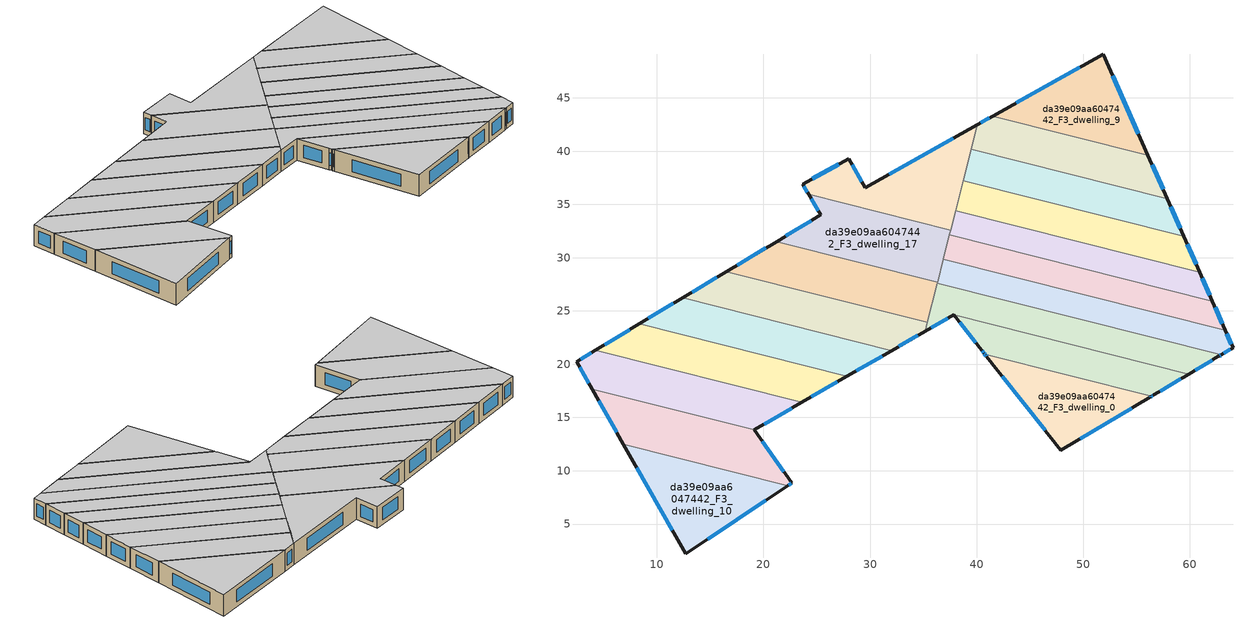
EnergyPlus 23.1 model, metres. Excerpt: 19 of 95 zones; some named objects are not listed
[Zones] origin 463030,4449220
da39e09aa6047442_F3_dwelling_0
 floor to da39e09aa6047442_F2_dwelling_0 (EU_floor_Construction): 56.43,16.98 56.37,16.95 47.92,11.92 40.93,20.74 40.83,20.87 40.78,20.93 z9
 wall outside (EU_wall_Construction): 40.78,20.93 40.83,20.87 40.93,20.74 47.92,11.92 56.37,16.95 56.43,16.98 z9:12
 wall to da39e09aa6047442_F3_dwelling_1 (EU_wall_Construction): 56.43,16.98 40.78,20.93 z9:12
 window (EU_Window_Construction): 42.43,18.85 46.43,13.81 / 40.85,20.84 40.91,20.77 / 40.79,20.92 40.82,20.88 / 56.38,16.95 56.41,16.98 / 49.73,12.99 54.56,15.87 z9.64:11.36
 ceiling to da39e09aa6047442_F4_dwelling_0 (EU_floor_Construction): 56.37,16.95 56.43,16.98 40.78,20.93 40.83,20.87 40.93,20.74 47.92,11.92 z12
da39e09aa6047442_F3_dwelling_1
 floor to da39e09aa6047442_F2_dwelling_1 (EU_floor_Construction): 59.91,19.06 56.49,17.02 56.43,16.98 40.78,20.93 40.72,21 40.47,21.32 37.85,24.63 z9
 wall outside (EU_wall_Construction): 37.85,24.63 40.47,21.32 40.72,21 40.78,20.93 / 56.43,16.98 56.49,17.02 59.91,19.06 z9:12
 wall to da39e09aa6047442_F3_dwelling_2 (EU_wall_Construction): 59.91,19.06 37.85,24.63 z9:12
 window (EU_Window_Construction): 40.52,21.25 40.67,21.07 / 38.41,23.92 39.91,22.03 / 57.22,17.46 59.18,18.62 / 56.44,16.99 56.47,17.01 / 40.74,20.98 40.77,20.95 z9.64:11.36
 ceiling to da39e09aa6047442_F4_dwelling_1 (EU_floor_Construction): 59.91,19.06 37.85,24.63 40.47,21.32 40.72,21 40.78,20.93 56.43,16.98 56.49,17.02 z12
da39e09aa6047442_F3_dwelling_10
 floor to da39e09aa6047442_F2_dwelling_10 (EU_floor_Construction): 22.28,8.61 12.7,2.19 6.85,12.5 z9
 wall outside (EU_wall_Construction): 6.85,12.5 12.7,2.19 22.28,8.61 z9:12
 wall to da39e09aa6047442_F3_dwelling_11 (EU_wall_Construction): 22.28,8.61 6.85,12.5 z9:12
 window (EU_Window_Construction): 14.75,3.56 20.23,7.23 / 8.1,10.29 11.44,4.4 z9.64:11.36
 ceiling to da39e09aa6047442_F4_dwelling_10 (EU_floor_Construction): 22.28,8.61 6.85,12.5 12.7,2.19 z12
da39e09aa6047442_F3_dwelling_11
 floor to da39e09aa6047442_F2_dwelling_11 (EU_floor_Construction): 19.11,13.83 22.67,8.86 22.28,8.61 6.85,12.5 3.92,17.67 z9
 wall outside (EU_wall_Construction): 3.92,17.67 6.85,12.5 / 22.28,8.61 22.67,8.86 19.11,13.83 z9:12
 wall to da39e09aa6047442_F3_dwelling_12 (EU_wall_Construction): 19.11,13.83 3.92,17.67 z9:12
 window (EU_Window_Construction): 4.54,16.56 6.22,13.61 / 21.91,9.93 19.87,12.77 / 22.37,8.66 22.59,8.81 z9.64:11.36
 ceiling to da39e09aa6047442_F4_dwelling_11 (EU_floor_Construction): 22.67,8.86 19.11,13.83 3.92,17.67 6.85,12.5 22.28,8.61 z12
da39e09aa6047442_F3_dwelling_12
 floor to da39e09aa6047442_F2_dwelling_12 (EU_floor_Construction): 23.59,16.41 19.11,13.83 3.92,17.67 2.45,20.25 4.21,21.31 z9
 wall outside (EU_wall_Construction): 4.21,21.31 2.45,20.25 3.92,17.67 / 19.11,13.83 23.59,16.41 z9:12
 wall to da39e09aa6047442_F3_dwelling_13 (EU_wall_Construction): 23.59,16.41 4.21,21.31 z9:12
 window (EU_Window_Construction): 3.83,21.08 2.83,20.48 / 20.07,14.39 22.63,15.86 / 2.76,19.7 3.6,18.22 z9.64:11.36
 ceiling to da39e09aa6047442_F4_dwelling_12 (EU_floor_Construction): 23.59,16.41 4.21,21.31 2.45,20.25 3.92,17.67 19.11,13.83 z12
da39e09aa6047442_F3_dwelling_13
 floor to da39e09aa6047442_F2_dwelling_13 (EU_floor_Construction): 27.83,18.85 23.59,16.41 4.21,21.31 8.33,23.78 z9
 wall outside (EU_wall_Construction): 23.59,16.41 27.83,18.85 / 8.33,23.78 4.21,21.31 z9:12
 wall to da39e09aa6047442_F3_dwelling_14 (EU_wall_Construction): 27.83,18.85 8.33,23.78 z9:12
 window (EU_Window_Construction): 24.5,16.94 26.92,18.33 / 7.44,23.25 5.09,21.84 z9.64:11.36
 ceiling to da39e09aa6047442_F4_dwelling_13 (EU_floor_Construction): 27.83,18.85 8.33,23.78 4.21,21.31 23.59,16.41 z12
da39e09aa6047442_F3_dwelling_14
 floor to da39e09aa6047442_F2_dwelling_14 (EU_floor_Construction): 32.04,21.28 27.83,18.85 8.33,23.78 12.42,26.23 z9
 wall outside (EU_wall_Construction): 27.83,18.85 32.04,21.28 / 12.42,26.23 8.33,23.78 z9:12
 wall to da39e09aa6047442_F3_dwelling_15 (EU_wall_Construction): 32.04,21.28 12.42,26.23 z9:12
 window (EU_Window_Construction): 28.73,19.37 31.14,20.76 / 11.54,25.71 9.2,24.3 z9.64:11.36
 ceiling to da39e09aa6047442_F4_dwelling_14 (EU_floor_Construction): 32.04,21.28 12.42,26.23 8.33,23.78 27.83,18.85 z12
da39e09aa6047442_F3_dwelling_15
 floor to da39e09aa6047442_F2_dwelling_15 (EU_floor_Construction): 35.38,23.92 35.17,23.09 32.04,21.28 12.42,26.23 16.51,28.69 z9
 wall outside (EU_wall_Construction): 16.51,28.69 12.42,26.23 / 32.04,21.28 35.17,23.09 z9:12
 wall to da39e09aa6047442_F3_dwelling_16 (EU_wall_Construction): 35.38,23.92 16.51,28.69 z9:12
 wall to da39e09aa6047442_F3_dwelling_2 (EU_wall_Construction): 35.17,23.09 35.38,23.92 z9:12
 window (EU_Window_Construction): 15.63,28.16 13.29,26.76 / 32.71,21.67 34.5,22.7 z9.64:11.36
 ceiling to da39e09aa6047442_F4_dwelling_15 (EU_floor_Construction): 35.17,23.09 35.38,23.92 16.51,28.69 12.42,26.23 32.04,21.28 z12
da39e09aa6047442_F3_dwelling_16
 floor to da39e09aa6047442_F2_dwelling_16 (EU_floor_Construction): 36.33,27.7 35.38,23.92 16.51,28.69 21.22,31.51 z9
 wall outside (EU_wall_Construction): 21.22,31.51 16.51,28.69 z9:12
 wall to da39e09aa6047442_F3_dwelling_17 (EU_wall_Construction): 36.33,27.7 21.22,31.51 z9:12
 wall to da39e09aa6047442_F3_dwelling_2 (EU_wall_Construction): 35.38,23.92 36.26,27.4 36.27,27.45 36.31,27.59 z9:12
 wall to da39e09aa6047442_F3_dwelling_3 (EU_wall_Construction): 36.31,27.59 36.33,27.7 z9:12
 window (EU_Window_Construction): 20.21,30.91 17.52,29.29 z9.64:11.36
 ceiling to da39e09aa6047442_F4_dwelling_16 (EU_floor_Construction): 35.38,23.92 36.33,27.7 21.22,31.51 16.51,28.69 z12
da39e09aa6047442_F3_dwelling_17
 floor to da39e09aa6047442_F2_dwelling_17 (EU_floor_Construction): 37.56,32.57 36.33,27.7 21.22,31.51 25.37,34 24.23,35.93 z9
 wall outside (EU_wall_Construction): 24.23,35.93 25.37,34 21.22,31.51 z9:12
 wall to da39e09aa6047442_F3_dwelling_18 (EU_wall_Construction): 37.56,32.57 24.23,35.93 z9:12
 wall to da39e09aa6047442_F3_dwelling_4 (EU_wall_Construction): 36.88,29.87 37.45,32.13 z9:12
 wall to da39e09aa6047442_F3_dwelling_3 (EU_wall_Construction): 36.33,27.7 36.88,29.87 z9:12
 wall to da39e09aa6047442_F3_dwelling_5 (EU_wall_Construction): 37.45,32.13 37.56,32.57 z9:12
 window (EU_Window_Construction): 24.48,35.52 25.13,34.42 / 24.48,33.47 22.11,32.05 z9.64:11.36
 ceiling to da39e09aa6047442_F4_dwelling_17 (EU_floor_Construction): 36.33,27.7 37.56,32.57 24.23,35.93 25.37,34 21.22,31.51 z12
da39e09aa6047442_F3_dwelling_18
 floor to da39e09aa6047442_F2_dwelling_18 (EU_floor_Construction): 40.06,42.46 37.56,32.57 24.23,35.93 23.67,36.89 28.01,39.29 29.56,36.56 z9
 wall outside (EU_wall_Construction): 40.06,42.46 29.56,36.56 28.01,39.29 23.67,36.89 24.23,35.93 z9:12
 wall to da39e09aa6047442_F3_dwelling_7 (EU_wall_Construction): 38.74,37.22 39.48,40.17 z9:12
 wall to da39e09aa6047442_F3_dwelling_5 (EU_wall_Construction): 37.56,32.57 38.03,34.42 z9:12
 wall to da39e09aa6047442_F3_dwelling_8 (EU_wall_Construction): 39.48,40.17 40.06,42.46 z9:12
 wall to da39e09aa6047442_F3_dwelling_6 (EU_wall_Construction): 38.03,34.42 38.74,37.22 z9:12
 window (EU_Window_Construction): 23.79,36.68 24.11,36.14 / 27.08,38.77 24.6,37.4 / 29.23,37.14 28.34,38.7 / 37.81,41.2 31.81,37.82 z9.64:11.36
 ceiling to da39e09aa6047442_F4_dwelling_18 (EU_floor_Construction): 37.56,32.57 40.06,42.46 29.56,36.56 28.01,39.29 23.67,36.89 24.23,35.93 z12
da39e09aa6047442_F3_dwelling_2
 floor to da39e09aa6047442_F2_dwelling_2 (EU_floor_Construction): 62.95,20.87 62.77,20.76 62.7,20.72 59.91,19.06 37.85,24.63 35.17,23.09 36.26,27.4 36.27,27.45 36.31,27.59 z9
 wall outside (EU_wall_Construction): 59.91,19.06 62.7,20.72 62.77,20.76 62.95,20.87 / 35.17,23.09 37.85,24.63 z9:12
 wall to da39e09aa6047442_F3_dwelling_3 (EU_wall_Construction): 62.95,20.87 36.31,27.59 z9:12
 window (EU_Window_Construction): 62.8,20.78 62.91,20.85 / 62.72,20.73 62.75,20.75 / 60.51,19.42 62.11,20.37 / 35.74,23.42 37.27,24.3 z9.64:11.36
 ceiling to da39e09aa6047442_F4_dwelling_2 (EU_floor_Construction): 62.7,20.72 62.77,20.76 62.95,20.87 36.31,27.59 36.27,27.45 36.26,27.4 35.17,23.09 37.85,24.63 59.91,19.06 z12
da39e09aa6047442_F3_dwelling_3
 floor to da39e09aa6047442_F2_dwelling_3 (EU_floor_Construction): 63.34,23.2 64.07,21.54 62.95,20.87 36.31,27.59 36.88,29.87 z9
 wall outside (EU_wall_Construction): 62.95,20.87 64.07,21.54 63.34,23.2 z9:12
 wall to da39e09aa6047442_F3_dwelling_4 (EU_wall_Construction): 63.34,23.2 36.88,29.87 z9:12
 window (EU_Window_Construction): 63.91,21.89 63.49,22.84 / 63.19,21.01 63.83,21.39 z9.64:11.36
 ceiling to da39e09aa6047442_F4_dwelling_3 (EU_floor_Construction): 64.07,21.54 63.34,23.2 36.88,29.87 36.31,27.59 62.95,20.87 z12
da39e09aa6047442_F3_dwelling_4
 floor to da39e09aa6047442_F2_dwelling_4 (EU_floor_Construction): 62.14,25.9 63.34,23.2 36.88,29.87 37.45,32.13 z9
 wall outside (EU_wall_Construction): 63.34,23.2 62.14,25.9 z9:12
 wall to da39e09aa6047442_F3_dwelling_5 (EU_wall_Construction): 62.14,25.9 37.45,32.13 z9:12
 window (EU_Window_Construction): 63.08,23.78 62.4,25.32 z9.64:11.36
 ceiling to da39e09aa6047442_F4_dwelling_4 (EU_floor_Construction): 63.34,23.2 62.14,25.9 37.45,32.13 36.88,29.87 z12
da39e09aa6047442_F3_dwelling_5
 floor to da39e09aa6047442_F2_dwelling_5 (EU_floor_Construction): 60.93,28.64 62.14,25.9 37.45,32.13 38.03,34.42 z9
 wall outside (EU_wall_Construction): 62.14,25.9 60.93,28.64 z9:12
 wall to da39e09aa6047442_F3_dwelling_6 (EU_wall_Construction): 60.93,28.64 38.03,34.42 z9:12
 window (EU_Window_Construction): 61.88,26.49 61.19,28.05 z9.64:11.36
 ceiling to da39e09aa6047442_F4_dwelling_5 (EU_floor_Construction): 62.14,25.9 60.93,28.64 38.03,34.42 37.45,32.13 z12
da39e09aa6047442_F3_dwelling_6
 floor to da39e09aa6047442_F2_dwelling_6 (EU_floor_Construction): 59.45,31.99 60.93,28.64 38.03,34.42 38.74,37.22 z9
 wall outside (EU_wall_Construction): 60.93,28.64 59.45,31.99 z9:12
 wall to da39e09aa6047442_F3_dwelling_7 (EU_wall_Construction): 59.45,31.99 38.74,37.22 z9:12
 window (EU_Window_Construction): 60.61,29.36 59.77,31.27 z9.64:11.36
 ceiling to da39e09aa6047442_F4_dwelling_6 (EU_floor_Construction): 60.93,28.64 59.45,31.99 38.74,37.22 38.03,34.42 z12
da39e09aa6047442_F3_dwelling_7
 floor to da39e09aa6047442_F2_dwelling_7 (EU_floor_Construction): 57.89,35.52 59.45,31.99 38.74,37.22 39.48,40.17 z9
 wall outside (EU_wall_Construction): 59.45,31.99 57.89,35.52 z9:12
 wall to da39e09aa6047442_F3_dwelling_8 (EU_wall_Construction): 57.89,35.52 39.48,40.17 z9:12
 window (EU_Window_Construction): 59.12,32.75 58.22,34.76 z9.64:11.36
 ceiling to da39e09aa6047442_F4_dwelling_7 (EU_floor_Construction): 59.45,31.99 57.89,35.52 39.48,40.17 38.74,37.22 z12
da39e09aa6047442_F3_dwelling_8
 floor to da39e09aa6047442_F2_dwelling_8 (EU_floor_Construction): 56.08,39.62 57.89,35.52 39.48,40.17 40.06,42.46 41.53,43.29 z9
 wall outside (EU_wall_Construction): 41.53,43.29 40.06,42.46 / 57.89,35.52 56.08,39.62 z9:12
 wall to da39e09aa6047442_F3_dwelling_9 (EU_wall_Construction): 56.08,39.62 41.53,43.29 z9:12
 window (EU_Window_Construction): 41.21,43.11 40.37,42.64 / 57.5,36.4 56.47,38.74 z9.64:11.36
 ceiling to da39e09aa6047442_F4_dwelling_8 (EU_floor_Construction): 57.89,35.52 56.08,39.62 41.53,43.29 40.06,42.46 39.48,40.17 z12
da39e09aa6047442_F3_dwelling_9
 floor to da39e09aa6047442_F2_dwelling_9 (EU_floor_Construction): 51.89,49.11 56.08,39.62 41.53,43.29 z9
 wall outside (EU_wall_Construction): 56.08,39.62 51.89,49.11 41.53,43.29 z9:12
 window (EU_Window_Construction): 55.18,41.65 52.78,47.08 / 49.67,47.87 43.75,44.54 z9.64:11.36
 ceiling to da39e09aa6047442_F4_dwelling_9 (EU_floor_Construction): 56.08,39.62 51.89,49.11 41.53,43.29 z12
[Building]
EU S2 Campaign: North Axis=0; Terrain=City; Solar Distribution=FullExterior
[Site:Location]
Yerevan-Zvartnots.Intl.AP: Latitude=40.15; Longitude=44.383; Time Zone=4; Elevation=854
[SizingPeriod:WeatherFileDays]
AnnualSizingPeriod: Begin Month=1; Begin Day of Month=1; End Month=12; End Day of Month=31; Day of Week for Start Day=Monday; Use Weather File Daylight Saving Period=No; Use Weather File Rain and Snow Indicators=No
[MATERIAL]
EU_InternalMass_Material: Roughness=MediumRough; Thickness=0.1; Conductivity=1; Density=1800; Specific Heat=900; Thermal Absorptance=0.9; Solar Absorptance=0.7; Visible Absorptance=0.7
[MATERIAL:NOMASS] Roughness=MediumRough; Thermal Absorptance=0.9; Solar Absorptance=0.7; Visible Absorptance=0.7
Name | Thermal Resistance
EU_wall_NoMass | 1.05043
EU_floor_NoMass | 0.478065
[WINDOWMATERIAL:SIMPLEGLAZINGSYSTEM]
EU_Window_SimpleGlazing: UFactor=2.5566; Solar Heat Gain Coefficient=0.75; Visible Transmittance=0.75
[CONSTRUCTION]
EU_wall_Construction: EU_wall_NoMass
EU_floor_Construction: EU_floor_NoMass
EU_Window_Construction: EU_Window_SimpleGlazing
EU_InternalMass_Construction: EU_InternalMass_Material
[ZONE] Type=1; Multiplier=1; Ceiling Height=autocalculate; Floor Area=autocalculate; Part of Total Floor Area=Yes
Name | Volume
da39e09aa6047442_F3_dwelling_0 | 169.355
da39e09aa6047442_F3_dwelling_1 | 167.295
da39e09aa6047442_F3_dwelling_10 | 204.677
da39e09aa6047442_F3_dwelling_11 | 207.657
da39e09aa6047442_F3_dwelling_12 | 201.712
da39e09aa6047442_F3_dwelling_13 | 204.676
da39e09aa6047442_F3_dwelling_14 | 204.683
da39e09aa6047442_F3_dwelling_15 | 204.699
da39e09aa6047442_F3_dwelling_16 | 204.704
da39e09aa6047442_F3_dwelling_17 | 204.649
da39e09aa6047442_F3_dwelling_18 | 204.697
da39e09aa6047442_F3_dwelling_2 | 203.599
da39e09aa6047442_F3_dwelling_3 | 196.651
da39e09aa6047442_F3_dwelling_4 | 184.208
da39e09aa6047442_F3_dwelling_5 | 173.828
da39e09aa6047442_F3_dwelling_6 | 194.63
da39e09aa6047442_F3_dwelling_7 | 184.186
da39e09aa6047442_F3_dwelling_8 | 184.248
da39e09aa6047442_F3_dwelling_9 | 184.211
[INTERNALMASS] Construction=EU_InternalMass_Construction
Name | Zone or ZoneList | Surface Area
da39e09aa6047442_F3_dwelling_0_EU_InternalMass | da39e09aa6047442_F3_dwelling_0 | 56.4564
da39e09aa6047442_F3_dwelling_1_EU_InternalMass | da39e09aa6047442_F3_dwelling_1 | 55.7566
da39e09aa6047442_F3_dwelling_2_EU_InternalMass | da39e09aa6047442_F3_dwelling_2 | 67.8795
da39e09aa6047442_F3_dwelling_3_EU_InternalMass | da39e09aa6047442_F3_dwelling_3 | 65.5353
da39e09aa6047442_F3_dwelling_4_EU_InternalMass | da39e09aa6047442_F3_dwelling_4 | 61.4027
da39e09aa6047442_F3_dwelling_5_EU_InternalMass | da39e09aa6047442_F3_dwelling_5 | 57.9426
da39e09aa6047442_F3_dwelling_6_EU_InternalMass | da39e09aa6047442_F3_dwelling_6 | 64.8764
da39e09aa6047442_F3_dwelling_7_EU_InternalMass | da39e09aa6047442_F3_dwelling_7 | 61.3953
da39e09aa6047442_F3_dwelling_8_EU_InternalMass | da39e09aa6047442_F3_dwelling_8 | 61.4159
da39e09aa6047442_F3_dwelling_9_EU_InternalMass | da39e09aa6047442_F3_dwelling_9 | 61.4037
da39e09aa6047442_F3_dwelling_10_EU_InternalMass | da39e09aa6047442_F3_dwelling_10 | 68.2257
da39e09aa6047442_F3_dwelling_11_EU_InternalMass | da39e09aa6047442_F3_dwelling_11 | 69.2189
da39e09aa6047442_F3_dwelling_12_EU_InternalMass | da39e09aa6047442_F3_dwelling_12 | 67.2371
da39e09aa6047442_F3_dwelling_13_EU_InternalMass | da39e09aa6047442_F3_dwelling_13 | 68.2254
da39e09aa6047442_F3_dwelling_14_EU_InternalMass | da39e09aa6047442_F3_dwelling_14 | 68.2276
da39e09aa6047442_F3_dwelling_15_EU_InternalMass | da39e09aa6047442_F3_dwelling_15 | 68.2331
da39e09aa6047442_F3_dwelling_16_EU_InternalMass | da39e09aa6047442_F3_dwelling_16 | 68.2347
da39e09aa6047442_F3_dwelling_17_EU_InternalMass | da39e09aa6047442_F3_dwelling_17 | 68.2166
da39e09aa6047442_F3_dwelling_18_EU_InternalMass | da39e09aa6047442_F3_dwelling_18 | 68.2321
[OTHEREQUIPMENT] Fuel Type=Electricity; Design Level Calculation Method=Watts/Area; Power per Zone Floor Area=1; Fraction Latent=0; Fraction Radiant=0; Fraction Lost=0; Carbon Dioxide Generation Rate=0; EndUse Subcategory=EU_Step8_InternalGains
Name | Zone or ZoneList or Space or SpaceList | Schedule
EU_Step8_InternalGain_da39e09aa6047442_F3_dwelling_0_f000 | da39e09aa6047442_F3_dwelling_0 | EU_Step8_GainSchedule_da39e09aa6047442_F3_dwelling_0_f000
EU_Step8_InternalGain_da39e09aa6047442_F3_dwelling_1_f000 | da39e09aa6047442_F3_dwelling_1 | EU_Step8_GainSchedule_da39e09aa6047442_F3_dwelling_1_f000
EU_Step8_InternalGain_da39e09aa6047442_F3_dwelling_2_f000 | da39e09aa6047442_F3_dwelling_2 | EU_Step8_GainSchedule_da39e09aa6047442_F3_dwelling_2_f000
EU_Step8_InternalGain_da39e09aa6047442_F3_dwelling_3_f000 | da39e09aa6047442_F3_dwelling_3 | EU_Step8_GainSchedule_da39e09aa6047442_F3_dwelling_3_f000
EU_Step8_InternalGain_da39e09aa6047442_F3_dwelling_4_f000 | da39e09aa6047442_F3_dwelling_4 | EU_Step8_GainSchedule_da39e09aa6047442_F3_dwelling_4_f000
EU_Step8_InternalGain_da39e09aa6047442_F3_dwelling_5_f000 | da39e09aa6047442_F3_dwelling_5 | EU_Step8_GainSchedule_da39e09aa6047442_F3_dwelling_5_f000
EU_Step8_InternalGain_da39e09aa6047442_F3_dwelling_6_f000 | da39e09aa6047442_F3_dwelling_6 | EU_Step8_GainSchedule_da39e09aa6047442_F3_dwelling_6_f000
EU_Step8_InternalGain_da39e09aa6047442_F3_dwelling_7_f000 | da39e09aa6047442_F3_dwelling_7 | EU_Step8_GainSchedule_da39e09aa6047442_F3_dwelling_7_f000
EU_Step8_InternalGain_da39e09aa6047442_F3_dwelling_8_f000 | da39e09aa6047442_F3_dwelling_8 | EU_Step8_GainSchedule_da39e09aa6047442_F3_dwelling_8_f000
EU_Step8_InternalGain_da39e09aa6047442_F3_dwelling_9_f000 | da39e09aa6047442_F3_dwelling_9 | EU_Step8_GainSchedule_da39e09aa6047442_F3_dwelling_9_f000
EU_Step8_InternalGain_da39e09aa6047442_F3_dwelling_10_f000 | da39e09aa6047442_F3_dwelling_10 | EU_Step8_GainSchedule_da39e09aa6047442_F3_dwelling_10_f000
EU_Step8_InternalGain_da39e09aa6047442_F3_dwelling_11_f000 | da39e09aa6047442_F3_dwelling_11 | EU_Step8_GainSchedule_da39e09aa6047442_F3_dwelling_11_f000
EU_Step8_InternalGain_da39e09aa6047442_F3_dwelling_12_f000 | da39e09aa6047442_F3_dwelling_12 | EU_Step8_GainSchedule_da39e09aa6047442_F3_dwelling_12_f000
EU_Step8_InternalGain_da39e09aa6047442_F3_dwelling_13_f000 | da39e09aa6047442_F3_dwelling_13 | EU_Step8_GainSchedule_da39e09aa6047442_F3_dwelling_13_f000
EU_Step8_InternalGain_da39e09aa6047442_F3_dwelling_14_f000 | da39e09aa6047442_F3_dwelling_14 | EU_Step8_GainSchedule_da39e09aa6047442_F3_dwelling_14_f000
EU_Step8_InternalGain_da39e09aa6047442_F3_dwelling_15_f000 | da39e09aa6047442_F3_dwelling_15 | EU_Step8_GainSchedule_da39e09aa6047442_F3_dwelling_15_f000
EU_Step8_InternalGain_da39e09aa6047442_F3_dwelling_16_f000 | da39e09aa6047442_F3_dwelling_16 | EU_Step8_GainSchedule_da39e09aa6047442_F3_dwelling_16_f000
EU_Step8_InternalGain_da39e09aa6047442_F3_dwelling_17_f000 | da39e09aa6047442_F3_dwelling_17 | EU_Step8_GainSchedule_da39e09aa6047442_F3_dwelling_17_f000
EU_Step8_InternalGain_da39e09aa6047442_F3_dwelling_18_f000 | da39e09aa6047442_F3_dwelling_18 | EU_Step8_GainSchedule_da39e09aa6047442_F3_dwelling_18_f000
[ZONEVENTILATION:DESIGNFLOWRATE] Schedule=EU_AlwaysOn; Design Flow Rate Calculation Method=AirChanges/Hour; Air Changes per Hour=0.557805; Ventilation Type=Natural; Fan Pressure Rise=0; Fan Total Efficiency=1; Constant Term Coefficient=1; Temperature Term Coefficient=0; Velocity Term Coefficient=0; Velocity Squared Term Coefficient=0; Minimum Indoor Temperature=-100; Maximum Indoor Temperature=100; Delta Temperature=-100; Minimum Outdoor Temperature=-100; Maximum Outdoor Temperature=100; Maximum Wind Speed=40
Name | Zone or ZoneList or Space or SpaceList
EU_ConstantAir_da39e09aa6047442_F3_dwelling_0 | da39e09aa6047442_F3_dwelling_0
EU_ConstantAir_da39e09aa6047442_F3_dwelling_1 | da39e09aa6047442_F3_dwelling_1
EU_ConstantAir_da39e09aa6047442_F3_dwelling_2 | da39e09aa6047442_F3_dwelling_2
EU_ConstantAir_da39e09aa6047442_F3_dwelling_3 | da39e09aa6047442_F3_dwelling_3
EU_ConstantAir_da39e09aa6047442_F3_dwelling_4 | da39e09aa6047442_F3_dwelling_4
EU_ConstantAir_da39e09aa6047442_F3_dwelling_5 | da39e09aa6047442_F3_dwelling_5
EU_ConstantAir_da39e09aa6047442_F3_dwelling_6 | da39e09aa6047442_F3_dwelling_6
EU_ConstantAir_da39e09aa6047442_F3_dwelling_7 | da39e09aa6047442_F3_dwelling_7
EU_ConstantAir_da39e09aa6047442_F3_dwelling_8 | da39e09aa6047442_F3_dwelling_8
EU_ConstantAir_da39e09aa6047442_F3_dwelling_9 | da39e09aa6047442_F3_dwelling_9
EU_ConstantAir_da39e09aa6047442_F3_dwelling_10 | da39e09aa6047442_F3_dwelling_10
EU_ConstantAir_da39e09aa6047442_F3_dwelling_11 | da39e09aa6047442_F3_dwelling_11
EU_ConstantAir_da39e09aa6047442_F3_dwelling_12 | da39e09aa6047442_F3_dwelling_12
EU_ConstantAir_da39e09aa6047442_F3_dwelling_13 | da39e09aa6047442_F3_dwelling_13
EU_ConstantAir_da39e09aa6047442_F3_dwelling_14 | da39e09aa6047442_F3_dwelling_14
EU_ConstantAir_da39e09aa6047442_F3_dwelling_15 | da39e09aa6047442_F3_dwelling_15
EU_ConstantAir_da39e09aa6047442_F3_dwelling_16 | da39e09aa6047442_F3_dwelling_16
EU_ConstantAir_da39e09aa6047442_F3_dwelling_17 | da39e09aa6047442_F3_dwelling_17
EU_ConstantAir_da39e09aa6047442_F3_dwelling_18 | da39e09aa6047442_F3_dwelling_18
[HVACTEMPLATE:ZONE:IDEALLOADSAIRSYSTEM] System Availability Schedule=EU_AlwaysOn; Maximum Heating Supply Air Temperature=50; Minimum Cooling Supply Air Temperature=13; Maximum Heating Supply Air Humidity Ratio=0.0156; Minimum Cooling Supply Air Humidity Ratio=0.0077; Heating Limit=NoLimit; Cooling Limit=NoLimit; Heating Availability Schedule=EU_AlwaysOn; Cooling Availability Schedule=EU_CoolingOff; Dehumidification Control Type=ConstantSensibleHeatRatio; Cooling Sensible Heat Ratio=0.7; Dehumidification Setpoint=60; Humidification Control Type=None; Humidification Setpoint=30; Outdoor Air Method=None; Outdoor Air Flow Rate per Person=0.00944; Outdoor Air Flow Rate per Zone Floor Area=0; Outdoor Air Flow Rate per Zone=0; Demand Controlled Ventilation Type=None; Outdoor Air Economizer Type=NoEconomizer; Heat Recovery Type=None; Sensible Heat Recovery Effectiveness=0.7; Latent Heat Recovery Effectiveness=0.65
Name | Template Thermostat
da39e09aa6047442_F3_dwelling_0 | EU_HeatOnly_da39e09aa6047442_F3_dwelling_0
da39e09aa6047442_F3_dwelling_1 | EU_HeatOnly_da39e09aa6047442_F3_dwelling_1
da39e09aa6047442_F3_dwelling_2 | EU_HeatOnly_da39e09aa6047442_F3_dwelling_2
da39e09aa6047442_F3_dwelling_3 | EU_HeatOnly_da39e09aa6047442_F3_dwelling_3
da39e09aa6047442_F3_dwelling_4 | EU_HeatOnly_da39e09aa6047442_F3_dwelling_4
da39e09aa6047442_F3_dwelling_5 | EU_HeatOnly_da39e09aa6047442_F3_dwelling_5
da39e09aa6047442_F3_dwelling_6 | EU_HeatOnly_da39e09aa6047442_F3_dwelling_6
da39e09aa6047442_F3_dwelling_7 | EU_HeatOnly_da39e09aa6047442_F3_dwelling_7
da39e09aa6047442_F3_dwelling_8 | EU_HeatOnly_da39e09aa6047442_F3_dwelling_8
da39e09aa6047442_F3_dwelling_9 | EU_HeatOnly_da39e09aa6047442_F3_dwelling_9
da39e09aa6047442_F3_dwelling_10 | EU_HeatOnly_da39e09aa6047442_F3_dwelling_10
da39e09aa6047442_F3_dwelling_11 | EU_HeatOnly_da39e09aa6047442_F3_dwelling_11
da39e09aa6047442_F3_dwelling_12 | EU_HeatOnly_da39e09aa6047442_F3_dwelling_12
da39e09aa6047442_F3_dwelling_13 | EU_HeatOnly_da39e09aa6047442_F3_dwelling_13
da39e09aa6047442_F3_dwelling_14 | EU_HeatOnly_da39e09aa6047442_F3_dwelling_14
da39e09aa6047442_F3_dwelling_15 | EU_HeatOnly_da39e09aa6047442_F3_dwelling_15
da39e09aa6047442_F3_dwelling_16 | EU_HeatOnly_da39e09aa6047442_F3_dwelling_16
da39e09aa6047442_F3_dwelling_17 | EU_HeatOnly_da39e09aa6047442_F3_dwelling_17
da39e09aa6047442_F3_dwelling_18 | EU_HeatOnly_da39e09aa6047442_F3_dwelling_18
[SIZING:ZONE] Zone Cooling Design Supply Air Temperature Input Method=SupplyAirTemperature; Zone Cooling Design Supply Air Temperature=13; Zone Heating Design Supply Air Temperature Input Method=SupplyAirTemperature; Zone Heating Design Supply Air Temperature=50; Zone Cooling Design Supply Air Humidity Ratio=0.008; Zone Heating Design Supply Air Humidity Ratio=0.008; Cooling Design Air Flow Method=DesignDay; Cooling Design Air Flow Rate=0; Cooling Minimum Air Flow per Zone Floor Area=0.000762; Cooling Minimum Air Flow=0; Cooling Minimum Air Flow Fraction=0.2; Heating Design Air Flow Method=DesignDay; Heating Design Air Flow Rate=0; Heating Maximum Air Flow per Zone Floor Area=0.002032; Heating Maximum Air Flow=0.141576; Heating Maximum Air Flow Fraction=0.3; Account for Dedicated Outdoor Air System=No; Dedicated Outdoor Air System Control Strategy=NeutralSupplyAir; Dedicated Outdoor Air Low Setpoint Temperature for Design=autosize; Dedicated Outdoor Air High Setpoint Temperature for Design=autosize; Zone Load Sizing Method=Sensible Load Only No Latent Load; Zone Latent Cooling Design Supply Air Humidity Ratio Input Method=HumidityRatioDifference; Zone Cooling Design Supply Air Humidity Ratio Difference=0.005; Zone Latent Heating Design Supply Air Humidity Ratio Input Method=HumidityRatioDifference; Zone Humidification Design Supply Air Humidity Ratio Difference=0.005
da39e09aa6047442_F3_dwelling_0; da39e09aa6047442_F3_dwelling_1; da39e09aa6047442_F3_dwelling_2; da39e09aa6047442_F3_dwelling_3; da39e09aa6047442_F3_dwelling_4; da39e09aa6047442_F3_dwelling_5; da39e09aa6047442_F3_dwelling_6; da39e09aa6047442_F3_dwelling_7; da39e09aa6047442_F3_dwelling_8; da39e09aa6047442_F3_dwelling_9; da39e09aa6047442_F3_dwelling_10; da39e09aa6047442_F3_dwelling_11; da39e09aa6047442_F3_dwelling_12; da39e09aa6047442_F3_dwelling_13; da39e09aa6047442_F3_dwelling_14; da39e09aa6047442_F3_dwelling_15; da39e09aa6047442_F3_dwelling_16; da39e09aa6047442_F3_dwelling_17; da39e09aa6047442_F3_dwelling_18
[SCHEDULE:CONSTANT]
Name | Hourly Value
EU_AlwaysOn | 1
EU_CoolingOff | 0
[SCHEDULE:FILE] Column Number=1; Rows to Skip at Top=0; Number of Hours of Data=8760; Column Separator=Comma; Interpolate to Timestep=No; Minutes per Item=60; Adjust Schedule for Daylight Savings=Yes
Name | File
EU_Step8_GainSchedule_da39e09aa6047442_F3_dwelling_0_f000 | ../../schedules/da39e09aa6047442/da39e09aa6047442_F3_dwelling_0_f000_gain.csv
EU_Step8_GainSchedule_da39e09aa6047442_F3_dwelling_1_f000 | ../../schedules/da39e09aa6047442/da39e09aa6047442_F3_dwelling_1_f000_gain.csv
EU_Step8_GainSchedule_da39e09aa6047442_F3_dwelling_2_f000 | ../../schedules/da39e09aa6047442/da39e09aa6047442_F3_dwelling_2_f000_gain.csv
EU_Step8_GainSchedule_da39e09aa6047442_F3_dwelling_3_f000 | ../../schedules/da39e09aa6047442/da39e09aa6047442_F3_dwelling_3_f000_gain.csv
EU_Step8_GainSchedule_da39e09aa6047442_F3_dwelling_4_f000 | ../../schedules/da39e09aa6047442/da39e09aa6047442_F3_dwelling_4_f000_gain.csv
EU_Step8_GainSchedule_da39e09aa6047442_F3_dwelling_5_f000 | ../../schedules/da39e09aa6047442/da39e09aa6047442_F3_dwelling_5_f000_gain.csv
EU_Step8_GainSchedule_da39e09aa6047442_F3_dwelling_6_f000 | ../../schedules/da39e09aa6047442/da39e09aa6047442_F3_dwelling_6_f000_gain.csv
EU_Step8_GainSchedule_da39e09aa6047442_F3_dwelling_7_f000 | ../../schedules/da39e09aa6047442/da39e09aa6047442_F3_dwelling_7_f000_gain.csv
EU_Step8_GainSchedule_da39e09aa6047442_F3_dwelling_8_f000 | ../../schedules/da39e09aa6047442/da39e09aa6047442_F3_dwelling_8_f000_gain.csv
EU_Step8_GainSchedule_da39e09aa6047442_F3_dwelling_9_f000 | ../../schedules/da39e09aa6047442/da39e09aa6047442_F3_dwelling_9_f000_gain.csv
EU_Step8_GainSchedule_da39e09aa6047442_F3_dwelling_10_f000 | ../../schedules/da39e09aa6047442/da39e09aa6047442_F3_dwelling_10_f000_gain.csv
EU_Step8_GainSchedule_da39e09aa6047442_F3_dwelling_11_f000 | ../../schedules/da39e09aa6047442/da39e09aa6047442_F3_dwelling_11_f000_gain.csv
EU_Step8_GainSchedule_da39e09aa6047442_F3_dwelling_12_f000 | ../../schedules/da39e09aa6047442/da39e09aa6047442_F3_dwelling_12_f000_gain.csv
EU_Step8_GainSchedule_da39e09aa6047442_F3_dwelling_13_f000 | ../../schedules/da39e09aa6047442/da39e09aa6047442_F3_dwelling_13_f000_gain.csv
EU_Step8_GainSchedule_da39e09aa6047442_F3_dwelling_14_f000 | ../../schedules/da39e09aa6047442/da39e09aa6047442_F3_dwelling_14_f000_gain.csv
EU_Step8_GainSchedule_da39e09aa6047442_F3_dwelling_15_f000 | ../../schedules/da39e09aa6047442/da39e09aa6047442_F3_dwelling_15_f000_gain.csv
EU_Step8_GainSchedule_da39e09aa6047442_F3_dwelling_16_f000 | ../../schedules/da39e09aa6047442/da39e09aa6047442_F3_dwelling_16_f000_gain.csv
EU_Step8_GainSchedule_da39e09aa6047442_F3_dwelling_17_f000 | ../../schedules/da39e09aa6047442/da39e09aa6047442_F3_dwelling_17_f000_gain.csv
EU_Step8_GainSchedule_da39e09aa6047442_F3_dwelling_18_f000 | ../../schedules/da39e09aa6047442/da39e09aa6047442_F3_dwelling_18_f000_gain.csv
